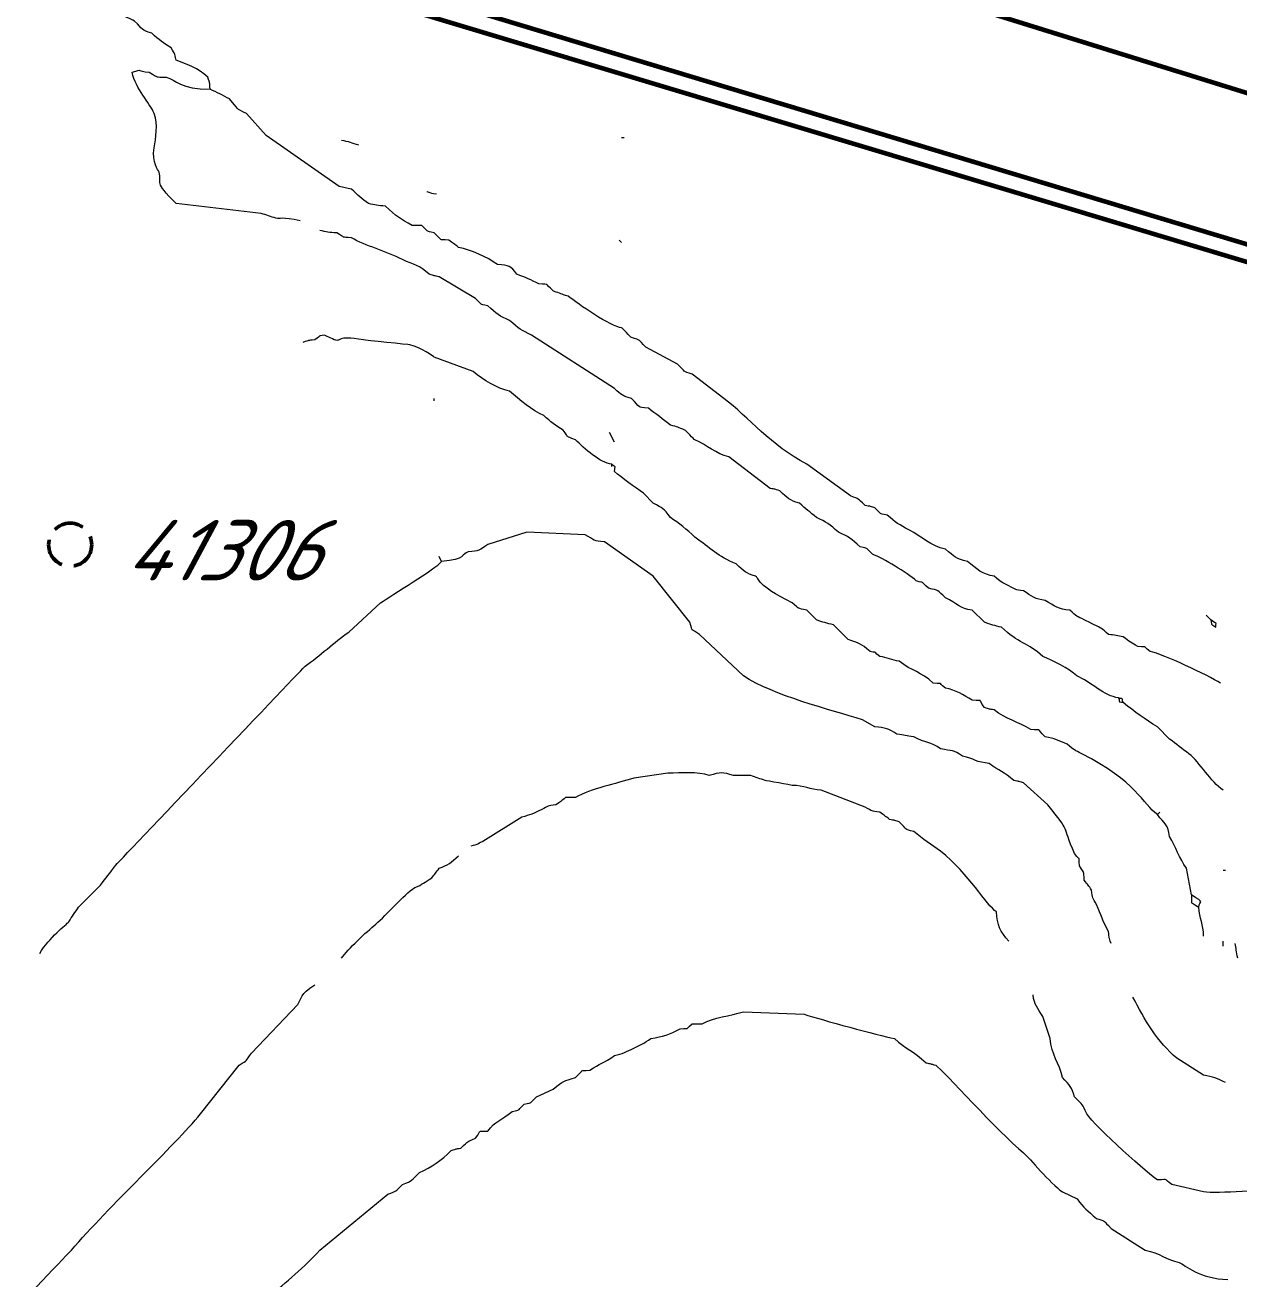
# Model space of a CAD drawing. Header units: centimetres. Extents: x -1591 to 2988, y -2086 to 1278.
# Drawn here: x 1918.7 to 2119.3, y -98.2 to 109.1 of the extents above; entities that cross this region are included whole.
import ezdxf

# ---------------------------------------------------------------- set-up
doc = ezdxf.new("R2010")
doc.units = ezdxf.units.CM
doc.header["$MEASUREMENT"] = 0
doc.linetypes.add('DASHED', pattern=[7, 5, -2, 0])
for name, color, linetype in [('layer 1', 7, 'Continuous'), ('Дороги', 210, 'Continuous'), ('Свердловини', 90, 'Continuous')]:
    doc.layers.add(name, color=color, linetype=linetype)
doc.styles.add('style1', font='isocpeur_0.ttf', dxfattribs={"oblique": 15, "height": 10})

msp = doc.modelspace()

# ---------------------------------------------------------------- linework, layer by layer
at = {"layer": 'layer 1', "lineweight": 20}
for points, knots in [([(1964.202, 76.752), (1961.138, 77.394), (1960.914, 77.03), (1960.178, 77.154), (1960.178, 77.154), (1959.373, 77.433), (1958.57, 77.68), (1957.764, 77.959), (1957.764, 77.959), (1957.764, 77.959), (1943.683, 79.568), (1943.683, 79.568), (1943.683, 79.568), (1939.843, 83.407), (1941.444, 82.761), (1940.866, 84.798), (1940.866, 84.798), (1940.76, 85.172), (1939.661, 86.288), (1940.062, 88.822), (1940.062, 88.822), (1940.308, 90.381), (1940.739, 92.722), (1940.062, 94.455), (1940.062, 94.455), (1939.333, 96.32), (1936.975, 98.465), (1936.44, 101.294), (1936.44, 101.294), (1938.396, 101.903), (1936.963, 101.47), (1939.257, 101.294), (1939.257, 101.294), (1940.951, 100.317), (1940.056, 100.533), (1942.073, 100.49), (1942.073, 100.49), (1943.691, 100.037), (1944.357, 98.478), (1949.315, 98.478), (1949.315, 98.478), (1949.211, 99.802), (1949.323, 99.252), (1948.913, 100.49), (1948.913, 100.49), (1947.23, 102.043), (1945.669, 102.509), (1943.683, 103.306), (1943.683, 103.306), (1943.424, 104.642), (1943.582, 104.124), (1942.878, 105.318), (1942.878, 105.318), (1941.568, 106.174), (1940.894, 106.591), (1939.659, 107.732), (1939.659, 107.732), (1937.885, 108.242), (1938.256, 108.33), (1936.843, 109.743), (1936.843, 109.743), (1936.377, 110.075), (1933.446, 111.129), (1931.612, 112.56), (1931.612, 112.56), (1931.612, 112.56), (1929.601, 114.571), (1929.601, 114.571), (1929.601, 114.571), (1927.544, 115.803), (1925.339, 117.32), (1923.163, 118.192), (1923.163, 118.192), (1918.257, 121.43), (1922.966, 118.503), (1919.945, 119.802), (1919.945, 119.802), (1918.506, 121.099), (1916.924, 121.835), (1915.117, 122.216), (1915.117, 122.216), (1913.969, 123.059), (1913.851, 122.982), (1912.703, 123.825), (1912.703, 123.825), (1911.175, 124.114), (1910.708, 124.505), (1909.082, 124.63), (1909.082, 124.63), (1904.719, 126.211), (1896.681, 129.022), (1891.379, 129.86), (1891.379, 129.86), (1891.379, 129.86), (1889.77, 129.86), (1889.77, 129.86), (1889.77, 129.86), (1888.768, 130.184), (1887.954, 130.34), (1886.953, 130.665), (1886.953, 130.665), (1886.953, 130.665), (1884.941, 130.665), (1884.941, 130.665), (1884.941, 130.665), (1880.813, 131.385), (1883.761, 130.839), (1880.113, 130.262), (1880.113, 130.262), (1880.113, 130.262), (1875.285, 129.86), (1875.285, 129.86), (1875.285, 129.86), (1873.283, 129.167), (1871.253, 128.541), (1869.25, 127.848), (1869.25, 127.848), (1867.031, 127.475), (1867.698, 128.892), (1864.825, 126.239), (1864.825, 126.239), (1864.825, 126.239), (1858.387, 127.446), (1858.387, 127.446), (1858.387, 127.446), (1857.444, 128.389), (1857.708, 128.092), (1856.778, 128.653)], [0, 0, 0, 0, 0.030303, 0.030303, 0.030303, 0.030303, 0.0606061, 0.0606061, 0.0606061, 0.0606061, 0.0909091, 0.0909091, 0.0909091, 0.0909091, 0.1212121, 0.1212121, 0.1212121, 0.1212121, 0.1515152, 0.1515152, 0.1515152, 0.1515152, 0.1818182, 0.1818182, 0.1818182, 0.1818182, 0.2121212, 0.2121212, 0.2121212, 0.2121212, 0.2424242, 0.2424242, 0.2424242, 0.2424243, 0.2727273, 0.2727273, 0.2727273, 0.2727273, 0.3030303, 0.3030303, 0.3030303, 0.3030303, 0.3333333, 0.3333333, 0.3333333, 0.3333333, 0.3636364, 0.3636364, 0.3636364, 0.3636364, 0.3939394, 0.3939394, 0.3939394, 0.3939394, 0.4242424, 0.4242424, 0.4242424, 0.4242424, 0.4545455, 0.4545455, 0.4545455, 0.4545455, 0.4848485, 0.4848485, 0.4848485, 0.4848485, 0.5151515, 0.5151515, 0.5151515, 0.5151515, 0.5454545, 0.5454545, 0.5454545, 0.5454546, 0.5757576, 0.5757576, 0.5757576, 0.5757576, 0.6060606, 0.6060606, 0.6060606, 0.6060606, 0.6363636, 0.6363636, 0.6363636, 0.6363636, 0.6666667, 0.6666667, 0.6666667, 0.6666667, 0.6969697, 0.6969697, 0.6969697, 0.6969697, 0.7272727, 0.7272727, 0.7272727, 0.7272727, 0.7575758, 0.7575758, 0.7575758, 0.7575758, 0.7878788, 0.7878788, 0.7878788, 0.7878788, 0.8181818, 0.8181818, 0.8181818, 0.8181818, 0.8484848, 0.8484848, 0.8484848, 0.8484849, 0.8787879, 0.8787879, 0.8787879, 0.8787879, 0.9090909, 0.9090909, 0.9090909, 0.9090909, 0.9393939, 0.9393939, 0.9393939, 0.9393939, 1, 1, 1, 1]), ([(2116.285, 0.308), (2114.159, 1.581), (2106.849, 5.116), (2104.617, 5.538), (2104.617, 5.538), (2102.975, 6.734), (2104.7, 6.136), (2102.605, 6.343), (2102.605, 6.343), (2101.537, 6.983), (2101.23, 7.132), (2100.191, 7.952), (2100.191, 7.952), (2099.297, 8.121), (2098.732, 8.281), (2097.777, 8.355), (2097.777, 8.355), (2096.607, 9.41), (2096.623, 9.35), (2095.363, 9.964), (2095.363, 9.964), (2095.106, 10.11), (2094.033, 10.622), (2093.754, 10.769), (2093.754, 10.769), (2092.493, 11.382), (2092.51, 11.323), (2091.34, 12.378), (2091.34, 12.378), (2089.467, 12.522), (2088.851, 13.068), (2087.316, 13.987), (2087.316, 13.987), (2085.73, 14.144), (2084.947, 14.678), (2083.695, 15.597), (2083.695, 15.597), (2082.238, 15.74), (2082.545, 15.753), (2081.281, 16.401), (2081.281, 16.401), (2080.021, 17.015), (2080.038, 16.955), (2078.867, 18.011), (2078.867, 18.011), (2076.973, 18.198), (2075.925, 19.221), (2074.442, 20.425), (2074.442, 20.425), (2072.615, 20.81), (2072.289, 21.245), (2070.821, 22.436), (2070.821, 22.436), (2068.381, 22.95), (2066.974, 24.484), (2064.786, 25.655), (2064.786, 25.655), (2063.204, 26.425), (2062.586, 26.916), (2061.165, 28.069), (2061.165, 28.069), (2059.545, 28.509), (2060.621, 27.952), (2059.153, 29.276), (2059.153, 29.276), (2058.164, 29.632), (2058.463, 29.501), (2057.544, 29.678), (2057.544, 29.678), (2056.14, 30.974), (2056.749, 30.603), (2055.13, 31.288), (2055.13, 31.288), (2055.13, 31.288), (2047.888, 36.518), (2047.888, 36.518), (2047.888, 36.518), (2042.04, 39.568), (2038.291, 44.253), (2034.208, 47.381), (2034.208, 47.381), (2034.208, 47.381), (2028.978, 51.405), (2028.978, 51.405), (2028.978, 51.405), (2027.258, 51.899), (2027.994, 51.614), (2026.564, 53.014), (2026.564, 53.014), (2026.564, 53.014), (2021.333, 55.83), (2021.333, 55.83), (2021.333, 55.83), (2019.903, 57.23), (2020.639, 56.945), (2018.919, 57.44), (2018.919, 57.44), (2018.919, 57.44), (2017.31, 59.049), (2017.31, 59.049), (2017.31, 59.049), (2015.567, 59.183), (2010.041, 63.03), (2008.459, 64.279), (2008.459, 64.279), (2007.163, 64.624), (2007.34, 64.74), (2006.045, 65.084), (2006.045, 65.084), (2004.324, 66.635), (2005.658, 66.091), (2003.631, 66.291), (2003.631, 66.291), (2002.353, 67.028), (2001.354, 67.361), (2000.01, 67.9), (2000.01, 67.9), (1998.926, 69.345), (1998.718, 69.362), (1996.791, 69.51), (1996.791, 69.51), (1995.049, 70.788), (1992.446, 71.885), (1990.354, 72.326), (1990.354, 72.326), (1989.63, 72.898), (1989.479, 73.041), (1988.744, 73.533), (1988.744, 73.533), (1986.717, 73.733), (1988.051, 73.189), (1986.33, 74.74), (1986.33, 74.74), (1984.71, 75.18), (1985.787, 74.623), (1984.318, 75.947), (1984.318, 75.947), (1984.318, 75.947), (1982.709, 75.947), (1982.709, 75.947), (1982.709, 75.947), (1980.79, 77.096), (1980.048, 77.439), (1978.283, 79.166), (1978.283, 79.166), (1977.029, 79.193), (1976.6, 79.354), (1975.467, 79.568), (1975.467, 79.568), (1974.358, 80.467), (1973.75, 80.907), (1972.651, 81.982), (1972.651, 81.982), (1971.847, 82.137), (1971.443, 82.232), (1970.639, 82.384), (1970.639, 82.384), (1970.639, 82.384), (1958.569, 90.833), (1958.569, 90.833), (1958.569, 90.833), (1958.569, 90.833), (1955.35, 94.455), (1955.35, 94.455), (1955.35, 94.455), (1953.401, 95.297), (1954.096, 95.176), (1952.534, 96.869), (1952.534, 96.869), (1951.457, 97.393), (1950.416, 98.012), (1949.315, 98.478)], [0, 0, 0, 0, 0.0227273, 0.0227273, 0.0227273, 0.0227273, 0.0454545, 0.0454545, 0.0454545, 0.0454546, 0.0681818, 0.0681818, 0.0681818, 0.0681818, 0.0909091, 0.0909091, 0.0909091, 0.0909091, 0.1136364, 0.1136364, 0.1136364, 0.1136364, 0.1363636, 0.1363636, 0.1363636, 0.1363636, 0.1590909, 0.1590909, 0.1590909, 0.1590909, 0.1818182, 0.1818182, 0.1818182, 0.1818182, 0.2045455, 0.2045455, 0.2045455, 0.2045455, 0.2272727, 0.2272727, 0.2272727, 0.2272727, 0.25, 0.25, 0.25, 0.25, 0.2727273, 0.2727273, 0.2727273, 0.2727273, 0.2954545, 0.2954545, 0.2954545, 0.2954546, 0.3181818, 0.3181818, 0.3181818, 0.3181818, 0.3409091, 0.3409091, 0.3409091, 0.3409091, 0.3636364, 0.3636364, 0.3636364, 0.3636364, 0.3863636, 0.3863636, 0.3863636, 0.3863636, 0.4090909, 0.4090909, 0.4090909, 0.4090909, 0.4318182, 0.4318182, 0.4318182, 0.4318182, 0.4545455, 0.4545455, 0.4545455, 0.4545455, 0.4772727, 0.4772727, 0.4772727, 0.4772727, 0.5, 0.5, 0.5, 0.5, 0.5227273, 0.5227273, 0.5227273, 0.5227273, 0.5454545, 0.5454545, 0.5454545, 0.5454546, 0.5681818, 0.5681818, 0.5681818, 0.5681818, 0.5909091, 0.5909091, 0.5909091, 0.5909091, 0.6136364, 0.6136364, 0.6136364, 0.6136364, 0.6363636, 0.6363636, 0.6363636, 0.6363636, 0.6590909, 0.6590909, 0.6590909, 0.6590909, 0.6818182, 0.6818182, 0.6818182, 0.6818182, 0.7045455, 0.7045455, 0.7045455, 0.7045455, 0.7272727, 0.7272727, 0.7272727, 0.7272727, 0.75, 0.75, 0.75, 0.75, 0.7727273, 0.7727273, 0.7727273, 0.7727273, 0.7954545, 0.7954545, 0.7954545, 0.7954546, 0.8181818, 0.8181818, 0.8181818, 0.8181818, 0.8409091, 0.8409091, 0.8409091, 0.8409091, 0.8636364, 0.8636364, 0.8636364, 0.8636364, 0.8863636, 0.8863636, 0.8863636, 0.8863636, 0.9090909, 0.9090909, 0.9090909, 0.9090909, 0.9318182, 0.9318182, 0.9318182, 0.9318182, 0.9545455, 0.9545455, 0.9545455, 0.9545455, 1, 1, 1, 1]), ([(1985.123, 81.58), (1985.123, 81.58), (1985.123, 81.58), (1985.123, 81.58), (1985.123, 81.58), (1985.91, 81.294), (1985.904, 81.307), (1986.732, 81.177)], [0, 0, 0, 0, 0.3333333, 0.3333333, 0.3333333, 0.3333333, 1, 1, 1, 1]), ([(2099.387, -2.106), (2099.774, -3.132), (2099.165, -2.523), (2100.191, -2.911), (2100.191, -2.911), (2099.804, -1.885), (2100.412, -2.494), (2099.387, -2.106), (2099.387, -2.106), (2097.11, -1.882), (2094.712, 0.599), (2092.547, 1.515), (2092.547, 1.515), (2091.174, 2.753), (2088.561, 4.037), (2086.914, 4.734), (2086.914, 4.734), (2084.523, 6.941), (2082.778, 6.917), (2080.074, 9.562), (2080.074, 9.562), (2078.933, 9.777), (2078.315, 10), (2077.258, 10.366), (2077.258, 10.366), (2077.258, 10.366), (2075.246, 12.378), (2075.246, 12.378), (2075.246, 12.378), (2073.133, 12.586), (2072.811, 13.548), (2070.821, 14.39), (2070.821, 14.39), (2069.372, 15.727), (2069.873, 15.605), (2068.004, 15.999), (2068.004, 15.999), (2066.529, 17.358), (2067.556, 16.756), (2065.993, 17.206), (2065.993, 17.206), (2064.522, 18.564), (2060.519, 20.923), (2058.751, 21.632), (2058.751, 21.632), (2057.275, 22.991), (2058.302, 22.389), (2056.739, 22.839), (2056.739, 22.839), (2055.294, 24.173), (2054.817, 24.534), (2053.118, 25.253), (2053.118, 25.253), (2051.673, 26.587), (2051.196, 26.948), (2049.497, 27.667), (2049.497, 27.667), (2048.43, 28.652), (2047.748, 29.095), (2046.681, 30.081), (2046.681, 30.081), (2044.987, 30.531), (2044.8, 30.857), (2043.462, 32.092), (2043.462, 32.092), (2042.473, 32.448), (2042.772, 32.317), (2041.853, 32.495), (2041.853, 32.495), (2041.853, 32.495), (2035.013, 37.725), (2035.013, 37.725), (2035.013, 37.725), (2032.912, 38.168), (2031.44, 39.67), (2029.38, 40.541), (2029.38, 40.541), (2029.38, 40.541), (2027.771, 42.151), (2027.771, 42.151), (2027.771, 42.151), (2026.671, 42.592), (2026.559, 42.702), (2025.357, 42.956), (2025.357, 42.956), (2024.129, 43.951), (2022.964, 44.776), (2021.736, 45.772), (2021.736, 45.772), (2019.714, 45.971), (2020.549, 45.787), (2018.919, 47.381), (2018.919, 47.381), (2017.359, 47.796), (2017.384, 47.951), (2016.103, 48.991), (2016.103, 48.991), (2016.103, 48.991), (2002.424, 57.842), (2002.424, 57.842), (2002.424, 57.842), (2000.814, 58.625), (2000.241, 58.928), (1998.803, 60.256), (1998.803, 60.256), (1997.104, 60.974), (1996.627, 61.336), (1995.182, 62.67), (1995.182, 62.67), (1993.561, 63.11), (1994.638, 62.553), (1993.17, 63.877), (1993.17, 63.877), (1993.17, 63.877), (1987.135, 67.498), (1987.135, 67.498), (1987.135, 67.498), (1986.271, 67.679), (1986.443, 67.596), (1985.525, 67.9), (1985.525, 67.9), (1983.83, 69.429), (1983.011, 69.426), (1981.1, 70.314), (1981.1, 70.314), (1978.372, 71.714), (1975.003, 72.578), (1972.651, 73.935), (1972.651, 73.935), (1970.869, 74.072), (1971.799, 73.838), (1970.237, 74.74), (1970.237, 74.74), (1968.982, 74.767), (1968.554, 74.928), (1967.42, 75.142)], [0, 0, 0, 0, 0.0285714, 0.0285714, 0.0285714, 0.0285714, 0.0571429, 0.0571429, 0.0571429, 0.0571429, 0.0857143, 0.0857143, 0.0857143, 0.0857143, 0.1142857, 0.1142857, 0.1142857, 0.1142857, 0.1428571, 0.1428571, 0.1428571, 0.1428572, 0.1714286, 0.1714286, 0.1714286, 0.1714286, 0.2, 0.2, 0.2, 0.2, 0.2285714, 0.2285714, 0.2285714, 0.2285714, 0.2571429, 0.2571429, 0.2571429, 0.2571429, 0.2857143, 0.2857143, 0.2857143, 0.2857143, 0.3142857, 0.3142857, 0.3142857, 0.3142857, 0.3428571, 0.3428571, 0.3428571, 0.3428572, 0.3714286, 0.3714286, 0.3714286, 0.3714286, 0.4, 0.4, 0.4, 0.4, 0.4285714, 0.4285714, 0.4285714, 0.4285714, 0.4571429, 0.4571429, 0.4571429, 0.4571429, 0.4857143, 0.4857143, 0.4857143, 0.4857143, 0.5142857, 0.5142857, 0.5142857, 0.5142857, 0.5428571, 0.5428571, 0.5428571, 0.5428572, 0.5714286, 0.5714286, 0.5714286, 0.5714286, 0.6, 0.6, 0.6, 0.6, 0.6285714, 0.6285714, 0.6285714, 0.6285714, 0.6571429, 0.6571429, 0.6571429, 0.6571429, 0.6857143, 0.6857143, 0.6857143, 0.6857143, 0.7142857, 0.7142857, 0.7142857, 0.7142857, 0.7428571, 0.7428571, 0.7428571, 0.7428572, 0.7714286, 0.7714286, 0.7714286, 0.7714286, 0.8, 0.8, 0.8, 0.8, 0.8285714, 0.8285714, 0.8285714, 0.8285714, 0.8571429, 0.8571429, 0.8571429, 0.8571429, 0.8857143, 0.8857143, 0.8857143, 0.8857143, 0.9142857, 0.9142857, 0.9142857, 0.9142857, 0.9428571, 0.9428571, 0.9428571, 0.9428572, 1, 1, 1, 1]), ([(2106.226, -21.016), (2106.226, -21.016), (2105.824, -21.418), (2105.824, -21.418), (2105.824, -21.418), (2103.533, -19.69), (2102.232, -15.895), (2093.352, -11.36), (2093.352, -11.36), (2092.091, -10.746), (2092.108, -10.806), (2090.938, -9.751), (2090.938, -9.751), (2089.527, -9.185), (2088.88, -8.839), (2087.316, -8.543), (2087.316, -8.543), (2085.596, -6.993), (2086.93, -7.536), (2084.902, -7.336), (2084.902, -7.336), (2082.885, -6.129), (2080.761, -5.612), (2078.867, -4.118), (2078.867, -4.118), (2078.003, -3.937), (2078.175, -4.02), (2077.258, -3.715), (2077.258, -3.715), (2076.019, -2.062), (2077.266, -2.712), (2075.246, -2.508), (2075.246, -2.508), (2073.776, -1.628), (2072.515, -0.854), (2070.821, -0.497), (2070.821, -0.497), (2069.178, 0.699), (2070.904, 0.101), (2068.809, 0.308), (2068.809, 0.308), (2066.692, 2.262), (2065.321, 2.236), (2063.176, 3.929), (2063.176, 3.929), (2061.905, 4.169), (2061.229, 4.493), (2059.958, 4.734), (2059.958, 4.734), (2058.302, 6.042), (2059.909, 5.114), (2058.348, 5.538), (2058.348, 5.538), (2056.747, 6.981), (2056.582, 6.806), (2054.727, 7.55), (2054.727, 7.55), (2054.727, 7.55), (2052.313, 9.964), (2052.313, 9.964), (2052.313, 9.964), (2051.172, 10.179), (2050.554, 10.403), (2049.497, 10.769), (2049.497, 10.769), (2049.497, 10.769), (2047.888, 12.378), (2047.888, 12.378), (2047.888, 12.378), (2046.244, 12.724), (2046.791, 12.545), (2045.474, 13.585), (2045.474, 13.585), (2039.426, 16.611), (2040.218, 17.456), (2039.438, 18.011), (2039.438, 18.011), (2037.745, 18.461), (2037.558, 18.787), (2036.22, 20.022), (2036.22, 20.022), (2033.22, 21.225), (2031.989, 22.685), (2029.38, 24.448), (2029.38, 24.448), (2028.098, 25.702), (2026.784, 26.793), (2025.357, 27.667), (2025.357, 27.667), (2024.204, 29.335), (2024.201, 29.086), (2022.54, 30.081), (2022.54, 30.081), (2022.54, 30.081), (2020.931, 31.69), (2020.931, 31.69), (2020.931, 31.69), (2019.474, 32.674), (2017.485, 34.19), (2016.103, 35.311), (2016.103, 35.311), (2016.286, 36.533), (2016.366, 35.768), (2015.701, 36.518), (2015.701, 36.518), (2013.717, 36.714), (2011.166, 39.074), (2009.666, 40.541), (2009.666, 40.541), (2007.847, 41.328), (2008.798, 40.588), (2007.654, 42.151), (2007.654, 42.151), (2006.357, 42.916), (2005.613, 43.477), (2004.435, 44.565), (2004.435, 44.565), (2002.558, 45.358), (2000.404, 47.109), (1998.803, 48.588), (1998.803, 48.588), (1996.652, 49.042), (1994.529, 50.417), (1992.768, 51.807), (1992.768, 51.807), (1992.768, 51.807), (1986.33, 54.221), (1986.33, 54.221), (1986.33, 54.221), (1986.325, 54.223), (1984.179, 55.758), (1982.307, 56.233), (1982.307, 56.233), (1982.307, 56.233), (1974.662, 57.037), (1974.662, 57.037), (1974.662, 57.037), (1969.803, 57.86), (1971.326, 56.703), (1969.834, 57.037), (1969.834, 57.037), (1969.577, 57.183), (1968.504, 57.696), (1968.225, 57.842), (1968.225, 57.842), (1966.841, 57.552), (1967.877, 57.956), (1966.616, 57.037), (1966.616, 57.037), (1965.234, 56.929), (1965.891, 57.052), (1964.604, 56.635)], [0, 0, 0, 0, 0.025641, 0.025641, 0.025641, 0.025641, 0.0512821, 0.0512821, 0.0512821, 0.0512821, 0.0769231, 0.0769231, 0.0769231, 0.0769231, 0.1025641, 0.1025641, 0.1025641, 0.1025641, 0.1282051, 0.1282051, 0.1282051, 0.1282051, 0.1538462, 0.1538462, 0.1538462, 0.1538462, 0.1794872, 0.1794872, 0.1794872, 0.1794872, 0.2051282, 0.2051282, 0.2051282, 0.2051282, 0.2307692, 0.2307692, 0.2307692, 0.2307692, 0.2564103, 0.2564103, 0.2564103, 0.2564103, 0.2820513, 0.2820513, 0.2820513, 0.2820513, 0.3076923, 0.3076923, 0.3076923, 0.3076923, 0.3333333, 0.3333333, 0.3333333, 0.3333333, 0.3589744, 0.3589744, 0.3589744, 0.3589744, 0.3846154, 0.3846154, 0.3846154, 0.3846154, 0.4102564, 0.4102564, 0.4102564, 0.4102564, 0.4358974, 0.4358974, 0.4358974, 0.4358974, 0.4615385, 0.4615385, 0.4615385, 0.4615385, 0.4871795, 0.4871795, 0.4871795, 0.4871795, 0.5128205, 0.5128205, 0.5128205, 0.5128205, 0.5384615, 0.5384615, 0.5384615, 0.5384615, 0.5641026, 0.5641026, 0.5641026, 0.5641026, 0.5897436, 0.5897436, 0.5897436, 0.5897436, 0.6153846, 0.6153846, 0.6153846, 0.6153846, 0.6410256, 0.6410256, 0.6410256, 0.6410257, 0.6666667, 0.6666667, 0.6666667, 0.6666667, 0.6923077, 0.6923077, 0.6923077, 0.6923077, 0.7179487, 0.7179487, 0.7179487, 0.7179487, 0.7435897, 0.7435897, 0.7435897, 0.7435898, 0.7692308, 0.7692308, 0.7692308, 0.7692308, 0.7948718, 0.7948718, 0.7948718, 0.7948718, 0.8205128, 0.8205128, 0.8205128, 0.8205128, 0.8461538, 0.8461538, 0.8461538, 0.8461539, 0.8717949, 0.8717949, 0.8717949, 0.8717949, 0.8974359, 0.8974359, 0.8974359, 0.8974359, 0.9230769, 0.9230769, 0.9230769, 0.9230769, 0.9487179, 0.9487179, 0.9487179, 0.948718, 1, 1, 1, 1]), ([(2098.18, -42.742), (2097.769, -41.504), (2097.881, -42.055), (2097.777, -40.73), (2097.777, -40.73), (2096.748, -39.013), (2096.557, -38.007), (2095.766, -36.305), (2095.766, -36.305), (2095.117, -35.041), (2095.104, -35.348), (2094.961, -33.891), (2094.961, -33.891), (2094.473, -33.129), (2094.342, -33.01), (2093.754, -32.281), (2093.754, -32.281), (2093.617, -30.5), (2093.851, -31.43), (2092.949, -29.867), (2092.949, -29.867), (2092.784, -27.768), (2093.295, -29.471), (2092.145, -27.856), (2092.145, -27.856), (2089.968, -22.893), (2091.649, -24.573), (2087.719, -19.809), (2087.719, -19.809), (2087.719, -19.809), (2083.695, -16.188), (2083.695, -16.188), (2083.695, -16.188), (2082.706, -15.832), (2083.006, -15.963), (2082.086, -15.786), (2082.086, -15.786), (2080.406, -14.235), (2079.735, -14.289), (2078.063, -12.969), (2078.063, -12.969), (2075.967, -12.808), (2075.514, -12.158), (2073.637, -11.762), (2073.637, -11.762), (2072.159, -10.709), (2071.83, -10.898), (2070.016, -10.555), (2070.016, -10.555), (2068.347, -9.367), (2067.487, -9.638), (2065.59, -8.543), (2065.59, -8.543), (2064.236, -8.44), (2064.128, -8.245), (2062.774, -8.141), (2062.774, -8.141), (2061.4, -7.162), (2060.893, -7.068), (2059.153, -6.934), (2059.153, -6.934), (2059.153, -6.934), (2057.12, -5.765), (2057.12, -5.765), (2057.12, -5.765), (2051.701, -4.026), (2042.388, -1.76), (2037.427, 1.515), (2037.427, 1.515), (2037.427, 1.515), (2030.185, 8.355), (2030.185, 8.355), (2030.185, 8.355), (2028.598, 9.45), (2029.098, 8.587), (2028.575, 10.366), (2028.575, 10.366), (2028.575, 10.366), (2022.54, 18.011), (2022.54, 18.011), (2022.54, 18.011), (2022.54, 18.011), (2014.494, 23.643), (2014.494, 23.643), (2014.494, 23.643), (2012.682, 23.782), (2012.764, 23.959), (2011.275, 24.85), (2011.275, 24.85), (2011.275, 24.85), (2001.619, 25.253), (2001.619, 25.253), (2001.619, 25.253), (2001.619, 25.253), (1995.182, 23.241), (1995.182, 23.241), (1995.182, 23.241), (1993.78, 22.212), (1993.751, 22.171), (1991.963, 22.034), (1991.963, 22.034), (1990.84, 21.658), (1991.633, 20.739), (1987.537, 20.425), (1987.537, 20.425), (1987.537, 20.425), (1987.135, 21.229), (1987.135, 21.229)], [0, 0, 0, 0, 0.0357143, 0.0357143, 0.0357143, 0.0357143, 0.0714286, 0.0714286, 0.0714286, 0.0714286, 0.1071429, 0.1071429, 0.1071429, 0.1071429, 0.1428571, 0.1428571, 0.1428571, 0.1428572, 0.1785714, 0.1785714, 0.1785714, 0.1785714, 0.2142857, 0.2142857, 0.2142857, 0.2142857, 0.25, 0.25, 0.25, 0.25, 0.2857143, 0.2857143, 0.2857143, 0.2857143, 0.3214286, 0.3214286, 0.3214286, 0.3214286, 0.3571429, 0.3571429, 0.3571429, 0.3571429, 0.3928571, 0.3928571, 0.3928571, 0.3928572, 0.4285714, 0.4285714, 0.4285714, 0.4285714, 0.4642857, 0.4642857, 0.4642857, 0.4642857, 0.5, 0.5, 0.5, 0.5, 0.5357143, 0.5357143, 0.5357143, 0.5357143, 0.5714286, 0.5714286, 0.5714286, 0.5714286, 0.6071429, 0.6071429, 0.6071429, 0.6071429, 0.6428571, 0.6428571, 0.6428571, 0.6428572, 0.6785714, 0.6785714, 0.6785714, 0.6785714, 0.7142857, 0.7142857, 0.7142857, 0.7142857, 0.75, 0.75, 0.75, 0.75, 0.7857143, 0.7857143, 0.7857143, 0.7857143, 0.8214286, 0.8214286, 0.8214286, 0.8214286, 0.8571429, 0.8571429, 0.8571429, 0.8571429, 0.8928571, 0.8928571, 0.8928571, 0.8928572, 0.9285714, 0.9285714, 0.9285714, 0.9285714, 1, 1, 1, 1]), ([(1921.152, -44.351), (1922.721, -41.785), (1925.534, -39.595), (1925.98, -39.121), (1925.98, -39.121), (1926.489, -38.258), (1927.023, -37.545), (1927.589, -36.707), (1927.589, -36.707), (1927.589, -36.707), (1931.21, -33.086), (1931.21, -33.086), (1931.21, -33.086), (1931.989, -31.933), (1932.845, -31.021), (1933.624, -29.867), (1933.624, -29.867), (1933.624, -29.867), (1965.006, 3.124), (1965.006, 3.124), (1965.006, 3.124), (1967.475, 4.793), (1969.78, 7.089), (1972.248, 8.757), (1972.248, 8.757), (1972.248, 8.757), (1977.479, 13.585), (1977.479, 13.585), (1977.479, 13.585), (1979.305, 14.886), (1986.598, 19.213), (1987.537, 20.425)], [0, 0, 0, 0, 0.1111111, 0.1111111, 0.1111111, 0.1111111, 0.2222222, 0.2222222, 0.2222222, 0.2222222, 0.3333333, 0.3333333, 0.3333333, 0.3333333, 0.4444444, 0.4444444, 0.4444444, 0.4444445, 0.5555556, 0.5555556, 0.5555556, 0.5555556, 0.6666667, 0.6666667, 0.6666667, 0.6666667, 0.7777778, 0.7777778, 0.7777778, 0.7777778, 1, 1, 1, 1]), ([(2114.675, 10.769), (2114.922, 9.59), (2114.536, 10.241), (2115.48, 9.562), (2115.48, 9.562), (2115.345, 10.531), (2116.11, 9.742), (2114.675, 10.769), (2114.675, 10.769), (2114.675, 10.769), (2113.871, 11.573), (2113.871, 11.573)], [0, 0, 0, 0, 0.25, 0.25, 0.25, 0.25, 0.5, 0.5, 0.5, 0.5, 1, 1, 1, 1]), ([(2116.687, -17.395), (2114.672, -15.943), (2112.821, -12.818), (2111.054, -11.36), (2111.054, -11.36), (2109.901, -10.581), (2108.989, -9.725), (2107.836, -8.946), (2107.836, -8.946), (2107.836, -8.946), (2105.824, -6.934), (2105.824, -6.934), (2105.824, -6.934), (2103.855, -5.647), (2102.075, -4.439), (2100.191, -2.911)], [0, 0, 0, 0, 0.2, 0.2, 0.2, 0.2, 0.4, 0.4, 0.4, 0.4, 0.6, 0.6, 0.6, 0.6, 1, 1, 1, 1]), ([(2081.281, -42.34), (2079.872, -40.777), (2079.316, -39.636), (2079.27, -37.512), (2079.27, -37.512), (2077.504, -36.342), (2074.772, -31.318), (2070.016, -27.453), (2070.016, -27.453), (2068.454, -26.432), (2067.085, -25.447), (2065.59, -24.235), (2065.59, -24.235), (2063.87, -23.74), (2064.607, -24.025), (2063.176, -22.625), (2063.176, -22.625), (2062.187, -22.269), (2062.487, -22.401), (2061.567, -22.223), (2061.567, -22.223), (2060.844, -21.651), (2060.693, -21.508), (2059.958, -21.016), (2059.958, -21.016), (2058.5, -20.872), (2058.808, -20.86), (2057.544, -20.211), (2057.544, -20.211), (2057.544, -20.211), (2050.302, -17.395), (2050.302, -17.395), (2050.302, -17.395), (2048.364, -17.246), (2047.516, -16.635), (2045.474, -16.59), (2045.474, -16.59), (2045.474, -16.59), (2041.048, -15.786), (2041.048, -15.786), (2041.048, -15.786), (2040.242, -15.507), (2039.439, -15.26), (2038.634, -14.981), (2038.634, -14.981), (2038.634, -14.981), (2035.817, -14.981), (2035.817, -14.981), (2035.817, -14.981), (2033.946, -14.374), (2033.666, -14.374), (2031.794, -14.981), (2031.794, -14.981), (2029.859, -14.23), (2027.169, -14.579), (2024.954, -14.579), (2024.954, -14.579), (2024.954, -14.579), (2019.322, -15.383), (2019.322, -15.383), (2019.322, -15.383), (2016.373, -16.34), (2012.252, -17.109), (2009.666, -18.602), (2009.666, -18.602), (2009.666, -18.602), (2008.056, -18.602), (2008.056, -18.602), (2008.056, -18.602), (2007.333, -19.174), (2007.182, -19.317), (2006.447, -19.809), (2006.447, -19.809), (2004.989, -19.953), (2005.297, -19.965), (2004.033, -20.614), (2004.033, -20.614), (2002.821, -21.177), (2002.172, -21.535), (2000.814, -21.821), (2000.814, -21.821), (2000.814, -21.821), (1994.377, -25.844), (1994.377, -25.844), (1994.377, -25.844), (1993.171, -26.477), (1993.588, -26.324), (1992.365, -26.649)], [0, 0, 0, 0, 0.0434783, 0.0434783, 0.0434783, 0.0434783, 0.0869565, 0.0869565, 0.0869565, 0.0869565, 0.1304348, 0.1304348, 0.1304348, 0.1304348, 0.173913, 0.173913, 0.173913, 0.1739131, 0.2173913, 0.2173913, 0.2173913, 0.2173913, 0.2608696, 0.2608696, 0.2608696, 0.2608696, 0.3043478, 0.3043478, 0.3043478, 0.3043478, 0.3478261, 0.3478261, 0.3478261, 0.3478261, 0.3913043, 0.3913043, 0.3913043, 0.3913044, 0.4347826, 0.4347826, 0.4347826, 0.4347826, 0.4782609, 0.4782609, 0.4782609, 0.4782609, 0.5217391, 0.5217391, 0.5217391, 0.5217391, 0.5652174, 0.5652174, 0.5652174, 0.5652174, 0.6086957, 0.6086957, 0.6086957, 0.6086957, 0.6521739, 0.6521739, 0.6521739, 0.6521739, 0.6956522, 0.6956522, 0.6956522, 0.6956522, 0.7391304, 0.7391304, 0.7391304, 0.7391304, 0.7826087, 0.7826087, 0.7826087, 0.7826087, 0.826087, 0.826087, 0.826087, 0.826087, 0.8695652, 0.8695652, 0.8695652, 0.8695652, 0.9130435, 0.9130435, 0.9130435, 0.9130435, 1, 1, 1, 1]), ([(2111.457, -34.695), (2111.653, -36.692), (2110.948, -35.542), (2112.664, -36.707), (2112.664, -36.707), (2112.781, -35.537), (2113.847, -36.19), (2111.457, -34.695), (2111.457, -34.695), (2111.457, -34.695), (2110.652, -30.27), (2110.652, -30.27), (2110.652, -30.27), (2109.445, -28.626), (2108.874, -26.773), (2107.836, -25.039), (2107.836, -25.039), (2107.648, -23.142), (2107.051, -22.931), (2105.824, -21.418)], [0, 0, 0, 0, 0.1666667, 0.1666667, 0.1666667, 0.1666667, 0.3333333, 0.3333333, 0.3333333, 0.3333333, 0.5, 0.5, 0.5, 0.5, 0.6666667, 0.6666667, 0.6666667, 0.6666667, 1, 1, 1, 1]), ([(1971.041, -45.156), (1972.025, -43.653), (1975.172, -40.805), (1976.674, -39.523), (1976.674, -39.523), (1978.441, -38.015), (1981.275, -34.711), (1983.111, -33.488), (1983.111, -33.488), (1984.42, -32.935), (1984.741, -32.655), (1985.928, -31.879), (1985.928, -31.879), (1986.499, -31.156), (1986.643, -31.005), (1987.135, -30.27), (1987.135, -30.27), (1988.694, -29.821), (1989.062, -29.305), (1990.354, -28.258)], [0, 0, 0, 0, 0.1666667, 0.1666667, 0.1666667, 0.1666667, 0.3333333, 0.3333333, 0.3333333, 0.3333333, 0.5, 0.5, 0.5, 0.5, 0.6666667, 0.6666667, 0.6666667, 0.6666667, 1, 1, 1, 1]), ([(1833.442, -231.84), (1833.822, -231.041), (1833.965, -230.681), (1834.247, -229.828), (1834.247, -229.828), (1835.607, -228.353), (1835.005, -229.38), (1835.454, -227.817), (1835.454, -227.817), (1836.494, -226.499), (1836.315, -227.046), (1836.661, -225.403), (1836.661, -225.403), (1837.857, -223.76), (1837.259, -225.486), (1837.466, -223.391), (1837.466, -223.391), (1838.425, -221.729), (1838.842, -219.595), (1839.478, -217.758), (1839.478, -217.758), (1839.478, -217.758), (1839.88, -213.333), (1839.88, -213.333), (1839.88, -213.333), (1840.618, -211.055), (1842.258, -206.157), (1842.696, -204.079), (1842.696, -204.079), (1843.892, -202.437), (1843.294, -204.162), (1843.501, -202.067), (1843.501, -202.067), (1844.639, -200.625), (1845.139, -199.814), (1845.513, -198.044), (1845.513, -198.044), (1846.964, -196.254), (1848.042, -193.999), (1849.938, -192.813), (1849.938, -192.813), (1850.592, -190.539), (1854.787, -185.944), (1855.571, -184.767), (1855.571, -184.767), (1855.571, -184.767), (1863.618, -173.501), (1863.618, -173.501), (1863.618, -173.501), (1864.909, -172.565), (1864.291, -173.17), (1865.227, -171.892), (1865.227, -171.892), (1866.248, -170.687), (1870.238, -166.537), (1870.457, -165.455), (1870.457, -165.455), (1870.259, -163.257), (1869.616, -165.036), (1871.262, -163.041), (1871.262, -163.041), (1871.702, -161.383), (1872.431, -160.674), (1872.871, -159.017), (1872.871, -159.017), (1874.013, -157.571), (1874.144, -156.842), (1875.285, -155.396), (1875.285, -155.396), (1875.442, -153.808), (1879.617, -147.552), (1880.918, -146.142), (1880.918, -146.142), (1880.918, -146.142), (1887.758, -136.084), (1887.758, -136.084), (1887.758, -136.084), (1888.275, -134.424), (1887.71, -135.447), (1889.367, -134.072), (1889.367, -134.072), (1890.598, -132.251), (1892.153, -130.884), (1893.793, -129.244), (1893.793, -129.244), (1894.851, -127.679), (1894.642, -127.888), (1896.207, -126.83), (1896.207, -126.83), (1896.207, -126.83), (1896.955, -125.192), (1896.955, -125.192), (1896.955, -125.192), (1898.303, -124.284), (1897.685, -124.89), (1898.621, -123.612), (1898.621, -123.612), (1898.621, -123.612), (1912.703, -108.323), (1912.703, -108.323), (1912.703, -108.323), (1913.356, -107.356), (1914.061, -106.474), (1914.714, -105.506), (1914.714, -105.506), (1916.177, -104.496), (1915.715, -104.958), (1916.726, -103.495), (1916.726, -103.495), (1916.726, -103.495), (1926.382, -93.436), (1926.382, -93.436), (1926.382, -93.436), (1932.612, -86.137), (1943.411, -76.176), (1947.706, -70.906), (1947.706, -70.906), (1947.706, -70.906), (1954.106, -62.838), (1954.106, -62.838), (1954.106, -62.838), (1955.606, -61.848), (1955.144, -62.31), (1956.155, -60.847), (1956.155, -60.847), (1956.155, -60.847), (1963.799, -52.8), (1963.799, -52.8), (1963.799, -52.8), (1964.602, -51.617), (1963.982, -51.193), (1966.616, -49.582)], [0, 0, 0, 0, 0.0294118, 0.0294118, 0.0294118, 0.0294118, 0.0588235, 0.0588235, 0.0588235, 0.0588235, 0.0882353, 0.0882353, 0.0882353, 0.0882353, 0.1176471, 0.1176471, 0.1176471, 0.1176471, 0.1470588, 0.1470588, 0.1470588, 0.1470588, 0.1764706, 0.1764706, 0.1764706, 0.1764706, 0.2058824, 0.2058824, 0.2058824, 0.2058824, 0.2352941, 0.2352941, 0.2352941, 0.2352941, 0.2647059, 0.2647059, 0.2647059, 0.2647059, 0.2941176, 0.2941176, 0.2941176, 0.2941177, 0.3235294, 0.3235294, 0.3235294, 0.3235294, 0.3529412, 0.3529412, 0.3529412, 0.3529412, 0.3823529, 0.3823529, 0.3823529, 0.382353, 0.4117647, 0.4117647, 0.4117647, 0.4117647, 0.4411765, 0.4411765, 0.4411765, 0.4411765, 0.4705882, 0.4705882, 0.4705882, 0.4705882, 0.5, 0.5, 0.5, 0.5, 0.5294118, 0.5294118, 0.5294118, 0.5294118, 0.5588235, 0.5588235, 0.5588235, 0.5588235, 0.5882353, 0.5882353, 0.5882353, 0.5882353, 0.6176471, 0.6176471, 0.6176471, 0.6176471, 0.6470588, 0.6470588, 0.6470588, 0.6470588, 0.6764706, 0.6764706, 0.6764706, 0.6764706, 0.7058824, 0.7058824, 0.7058824, 0.7058824, 0.7352941, 0.7352941, 0.7352941, 0.7352941, 0.7647059, 0.7647059, 0.7647059, 0.7647059, 0.7941176, 0.7941176, 0.7941176, 0.7941177, 0.8235294, 0.8235294, 0.8235294, 0.8235294, 0.8529412, 0.8529412, 0.8529412, 0.8529412, 0.8823529, 0.8823529, 0.8823529, 0.882353, 0.9117647, 0.9117647, 0.9117647, 0.9117647, 0.9411765, 0.9411765, 0.9411765, 0.9411765, 1, 1, 1, 1]), ([(2196.752, -62.054), (2196.752, -62.054), (2198.361, -62.054), (2198.361, -62.054), (2198.361, -62.054), (2197.119, -60.424), (2197.994, -60.424), (2196.752, -62.054), (2196.752, -62.054), (2188.696, -62.054), (2188.265, -63.627), (2185.486, -64.066), (2185.486, -64.066), (2185.486, -64.066), (2181.845, -65.235), (2181.845, -65.235), (2181.845, -65.235), (2179.776, -65.433), (2179.924, -65.784), (2178.244, -66.882), (2178.244, -66.882), (2176.145, -67.047), (2177.848, -66.536), (2176.233, -67.687), (2176.233, -67.687), (2174.616, -67.811), (2174.836, -67.922), (2173.416, -68.492), (2173.416, -68.492), (2172.552, -68.31), (2172.724, -68.393), (2171.807, -68.089), (2171.807, -68.089), (2170.208, -69.228), (2171.159, -68.894), (2168.991, -68.894), (2168.991, -68.894), (2167.391, -69.817), (2162.901, -70.938), (2160.944, -71.308), (2160.944, -71.308), (2160.221, -71.88), (2160.07, -72.023), (2159.335, -72.515), (2159.335, -72.515), (2159.335, -72.515), (2157.725, -72.515), (2157.725, -72.515), (2157.725, -72.515), (2156.215, -73.419), (2155.161, -73.685), (2153.702, -74.527), (2153.702, -74.527), (2152.109, -74.561), (2152.215, -74.649), (2150.886, -75.331), (2150.886, -75.331), (2150.886, -75.331), (2150.081, -75.734), (2150.081, -75.734), (2150.081, -75.734), (2148.363, -75.866), (2147.876, -76.124), (2146.46, -76.941), (2146.46, -76.941), (2144.869, -76.975), (2144.724, -77.229), (2143.241, -77.343), (2143.241, -77.343), (2142.48, -77.831), (2142.36, -77.962), (2141.632, -78.55), (2141.632, -78.55), (2141.632, -78.55), (2138.815, -78.55), (2138.815, -78.55), (2138.815, -78.55), (2136.477, -79.359), (2134.28, -80.04), (2131.976, -80.964), (2131.976, -80.964), (2131.976, -80.964), (2128.757, -81.366), (2128.757, -81.366), (2128.757, -81.366), (2127.209, -82.469), (2128.504, -82.124), (2126.343, -82.171), (2126.343, -82.171), (2125.582, -82.659), (2125.462, -82.79), (2124.734, -83.378), (2124.734, -83.378), (2124.523, -83.452), (2115.6, -84.117), (2113.468, -83.78), (2113.468, -83.78), (2113.468, -83.78), (2108.238, -82.573), (2108.238, -82.573), (2108.238, -82.573), (2106.69, -81.471), (2107.985, -81.816), (2105.824, -81.769), (2105.824, -81.769), (2104.955, -81.418), (2095.424, -72.873), (2094.156, -70.906), (2094.156, -70.906), (2093.416, -69.154), (2093.585, -69.562), (2092.145, -68.089), (2092.145, -68.089), (2091.694, -66.395), (2091.369, -66.209), (2090.133, -64.871), (2090.133, -64.871), (2089.638, -62.521), (2088.325, -61.08), (2088.121, -58.433), (2088.121, -58.433), (2088.121, -58.433), (2086.914, -54.812), (2086.914, -54.812), (2086.914, -54.812), (2086.017, -53.314), (2085.48, -52.971), (2085.305, -51.191)], [0, 0, 0, 0, 0.030303, 0.030303, 0.030303, 0.030303, 0.0606061, 0.0606061, 0.0606061, 0.0606061, 0.0909091, 0.0909091, 0.0909091, 0.0909091, 0.1212121, 0.1212121, 0.1212121, 0.1212121, 0.1515152, 0.1515152, 0.1515152, 0.1515152, 0.1818182, 0.1818182, 0.1818182, 0.1818182, 0.2121212, 0.2121212, 0.2121212, 0.2121212, 0.2424242, 0.2424242, 0.2424242, 0.2424243, 0.2727273, 0.2727273, 0.2727273, 0.2727273, 0.3030303, 0.3030303, 0.3030303, 0.3030303, 0.3333333, 0.3333333, 0.3333333, 0.3333333, 0.3636364, 0.3636364, 0.3636364, 0.3636364, 0.3939394, 0.3939394, 0.3939394, 0.3939394, 0.4242424, 0.4242424, 0.4242424, 0.4242424, 0.4545455, 0.4545455, 0.4545455, 0.4545455, 0.4848485, 0.4848485, 0.4848485, 0.4848485, 0.5151515, 0.5151515, 0.5151515, 0.5151515, 0.5454545, 0.5454545, 0.5454545, 0.5454546, 0.5757576, 0.5757576, 0.5757576, 0.5757576, 0.6060606, 0.6060606, 0.6060606, 0.6060606, 0.6363636, 0.6363636, 0.6363636, 0.6363636, 0.6666667, 0.6666667, 0.6666667, 0.6666667, 0.6969697, 0.6969697, 0.6969697, 0.6969697, 0.7272727, 0.7272727, 0.7272727, 0.7272727, 0.7575758, 0.7575758, 0.7575758, 0.7575758, 0.7878788, 0.7878788, 0.7878788, 0.7878788, 0.8181818, 0.8181818, 0.8181818, 0.8181818, 0.8484848, 0.8484848, 0.8484848, 0.8484849, 0.8787879, 0.8787879, 0.8787879, 0.8787879, 0.9090909, 0.9090909, 0.9090909, 0.9090909, 0.9393939, 0.9393939, 0.9393939, 0.9393939, 1, 1, 1, 1]), ([(2117.089, -65.675), (2115.769, -65.061), (2114.943, -64.747), (2113.468, -64.468), (2113.468, -64.468), (2113.468, -64.468), (2109.043, -61.652), (2109.043, -61.652), (2109.043, -61.652), (2105.916, -59.112), (2103.579, -55.15), (2101.801, -51.593)], [0, 0, 0, 0, 0.25, 0.25, 0.25, 0.25, 0.5, 0.5, 0.5, 0.5, 1, 1, 1, 1]), ([(1842.294, -268.05), (1843.353, -264.785), (1843.225, -262.868), (1845.11, -259.601), (1845.11, -259.601), (1845.246, -257.838), (1845.57, -258.021), (1845.915, -256.382), (1845.915, -256.382), (1847.047, -254.948), (1847.281, -254.371), (1847.927, -252.761), (1847.927, -252.761), (1847.927, -252.761), (1852.352, -246.726), (1852.352, -246.726), (1852.352, -246.726), (1852.847, -245.007), (1852.562, -245.743), (1853.962, -244.312), (1853.962, -244.312), (1854.417, -242.727), (1854.647, -242.863), (1855.571, -241.496), (1855.571, -241.496), (1857.334, -239.694), (1860.556, -235.196), (1862.008, -233.047), (1862.008, -233.047), (1862.008, -233.047), (1866.032, -229.024), (1866.032, -229.024), (1866.032, -229.024), (1867.708, -226.459), (1868.926, -223.936), (1870.457, -221.379), (1870.457, -221.379), (1871.22, -218.735), (1871.221, -216.031), (1873.274, -211.723), (1873.274, -211.723), (1874.173, -210.614), (1874.613, -210.006), (1875.688, -208.907), (1875.688, -208.907), (1876.079, -207.051), (1877.275, -205.594), (1878.504, -204.079), (1878.504, -204.079), (1879.048, -202.031), (1884.42, -195.088), (1886.148, -193.216), (1886.148, -193.216), (1886.942, -191.339), (1888.693, -189.185), (1890.172, -187.583), (1890.172, -187.583), (1890.587, -186.602), (1891.235, -185.692), (1891.781, -184.767), (1891.781, -184.767), (1893.344, -183.623), (1892.604, -184.574), (1893.391, -182.755), (1893.391, -182.755), (1895.177, -180.929), (1896.03, -179.351), (1897.816, -177.525), (1897.816, -177.525), (1899.672, -174.736), (1899.69, -174.266), (1902.644, -170.685), (1902.644, -170.685), (1902.644, -170.685), (1904.254, -169.076), (1904.254, -169.076), (1904.254, -169.076), (1904.807, -167.767), (1905.087, -167.446), (1905.863, -166.259), (1905.863, -166.259), (1907.896, -164.181), (1909.802, -161.834), (1911.093, -159.419), (1911.093, -159.419), (1911.093, -159.419), (1915.519, -154.591), (1915.519, -154.591), (1915.519, -154.591), (1916.014, -152.872), (1915.729, -153.608), (1917.128, -152.177), (1917.128, -152.177), (1918.139, -150.632), (1918.538, -149.994), (1919.945, -148.556), (1919.945, -148.556), (1920.486, -146.674), (1922.303, -144.883), (1923.566, -143.326), (1923.566, -143.326), (1924.06, -141.606), (1923.775, -142.343), (1925.175, -140.912), (1925.175, -140.912), (1926.308, -138.233), (1930.258, -132.79), (1932.417, -130.451), (1932.417, -130.451), (1933.158, -128.7), (1932.988, -129.108), (1934.429, -127.635), (1934.429, -127.635), (1935.445, -126.13), (1936.631, -124.714), (1937.647, -123.209), (1937.647, -123.209), (1937.647, -123.209), (1944.89, -114.76), (1944.89, -114.76), (1944.89, -114.76), (1946.121, -113.592), (1946.908, -113.28), (1948.108, -111.542), (1948.108, -111.542), (1949.625, -111.649), (1948.978, -112.193), (1948.913, -110.737), (1948.913, -110.737), (1949.636, -110.165), (1949.787, -110.022), (1950.522, -109.53), (1950.522, -109.53), (1951.414, -108.051), (1950.712, -108.808), (1952.132, -107.92), (1952.132, -107.92), (1952.132, -107.92), (1958.971, -101.081), (1958.971, -101.081), (1958.971, -101.081), (1961.816, -98.734), (1964.947, -96.207), (1967.42, -93.436), (1967.42, -93.436), (1967.42, -93.436), (1978.686, -84.183), (1978.686, -84.183), (1978.686, -84.183), (1980.306, -83.498), (1979.696, -83.87), (1981.1, -82.573), (1981.1, -82.573), (1982.851, -81.833), (1982.443, -82.002), (1983.916, -80.562), (1983.916, -80.562), (1985.916, -79.716), (1987.47, -78.58), (1989.146, -76.941), (1989.146, -76.941), (1990.135, -76.585), (1989.836, -76.716), (1990.756, -76.538), (1990.756, -76.538), (1992.16, -75.242), (1991.55, -75.614), (1993.17, -74.929), (1993.17, -74.929), (1994.409, -73.276), (1993.162, -73.926), (1995.182, -73.722), (1995.182, -73.722), (1996.385, -72.077), (1997.474, -71.907), (1999.205, -70.503), (1999.205, -70.503), (2000.825, -70.063), (1999.748, -70.62), (2001.217, -69.296), (2001.217, -69.296), (2002.837, -68.856), (2001.76, -69.413), (2003.228, -68.089), (2003.228, -68.089), (2003.228, -68.089), (2006.016, -66.823), (2006.016, -66.823), (2006.016, -66.823), (2007.822, -65.241), (2007.606, -65.583), (2009.666, -64.871), (2009.666, -64.871), (2011.386, -63.32), (2010.052, -63.863), (2012.08, -63.664), (2012.08, -63.664), (2013.698, -62.475), (2014.379, -62.61), (2016.103, -61.25), (2016.103, -61.25), (2017.46, -60.963), (2018.11, -60.606), (2019.322, -60.043), (2019.322, -60.043), (2020.534, -59.42), (2020.996, -59.271), (2022.138, -58.433), (2022.138, -58.433), (2024.14, -58.055), (2025.203, -57.841), (2026.966, -56.824), (2026.966, -56.824), (2029.065, -56.659), (2027.363, -57.17), (2028.978, -56.019), (2028.978, -56.019), (2028.978, -56.019), (2030.587, -56.019), (2030.587, -56.019), (2030.587, -56.019), (2032.569, -54.875), (2035.232, -54.719), (2037.427, -54.007), (2037.427, -54.007), (2037.427, -54.007), (2047.485, -54.41), (2047.485, -54.41), (2047.485, -54.41), (2050.362, -55.343), (2059.667, -57.922), (2062.372, -58.433), (2062.372, -58.433), (2064.27, -60.185), (2065.555, -60.454), (2067.602, -62.457), (2067.602, -62.457), (2068.466, -62.638), (2068.294, -62.555), (2069.211, -62.859), (2069.211, -62.859), (2070.337, -63.554), (2079.625, -73.985), (2083.695, -77.343), (2083.695, -77.343), (2084.711, -78.181), (2088.076, -82.338), (2090.133, -83.78), (2090.133, -83.78), (2090.133, -83.78), (2092.579, -84.925), (2092.579, -84.925), (2092.579, -84.925), (2093.662, -86.602), (2094.276, -86.749), (2095.766, -88.206), (2095.766, -88.206), (2097.485, -88.701), (2096.749, -88.416), (2098.18, -89.815), (2098.18, -89.815), (2098.18, -89.815), (2103.812, -93.436), (2103.812, -93.436), (2103.812, -93.436), (2106.283, -93.903), (2107.244, -94.984), (2109.445, -95.448), (2109.445, -95.448), (2110.362, -95.856), (2112.835, -98.163), (2117.492, -98.264)], [0, 0, 0, 0, 0.0144928, 0.0144928, 0.0144928, 0.0144928, 0.0289855, 0.0289855, 0.0289855, 0.0289855, 0.0434783, 0.0434783, 0.0434783, 0.0434783, 0.057971, 0.057971, 0.057971, 0.057971, 0.0724638, 0.0724638, 0.0724638, 0.0724638, 0.0869565, 0.0869565, 0.0869565, 0.0869565, 0.1014493, 0.1014493, 0.1014493, 0.1014493, 0.115942, 0.115942, 0.115942, 0.115942, 0.1304348, 0.1304348, 0.1304348, 0.1304348, 0.1449275, 0.1449275, 0.1449275, 0.1449275, 0.1594203, 0.1594203, 0.1594203, 0.1594203, 0.173913, 0.173913, 0.173913, 0.1739131, 0.1884058, 0.1884058, 0.1884058, 0.1884058, 0.2028986, 0.2028986, 0.2028986, 0.2028986, 0.2173913, 0.2173913, 0.2173913, 0.2173913, 0.2318841, 0.2318841, 0.2318841, 0.2318841, 0.2463768, 0.2463768, 0.2463768, 0.2463768, 0.2608696, 0.2608696, 0.2608696, 0.2608696, 0.2753623, 0.2753623, 0.2753623, 0.2753623, 0.2898551, 0.2898551, 0.2898551, 0.2898551, 0.3043478, 0.3043478, 0.3043478, 0.3043478, 0.3188406, 0.3188406, 0.3188406, 0.3188406, 0.3333333, 0.3333333, 0.3333333, 0.3333333, 0.3478261, 0.3478261, 0.3478261, 0.3478261, 0.3623188, 0.3623188, 0.3623188, 0.3623189, 0.3768116, 0.3768116, 0.3768116, 0.3768116, 0.3913043, 0.3913043, 0.3913043, 0.3913044, 0.4057971, 0.4057971, 0.4057971, 0.4057971, 0.4202899, 0.4202899, 0.4202899, 0.4202899, 0.4347826, 0.4347826, 0.4347826, 0.4347826, 0.4492754, 0.4492754, 0.4492754, 0.4492754, 0.4637681, 0.4637681, 0.4637681, 0.4637681, 0.4782609, 0.4782609, 0.4782609, 0.4782609, 0.4927536, 0.4927536, 0.4927536, 0.4927536, 0.5072464, 0.5072464, 0.5072464, 0.5072464, 0.5217391, 0.5217391, 0.5217391, 0.5217391, 0.5362319, 0.5362319, 0.5362319, 0.5362319, 0.5507246, 0.5507246, 0.5507246, 0.5507246, 0.5652174, 0.5652174, 0.5652174, 0.5652174, 0.5797101, 0.5797101, 0.5797101, 0.5797102, 0.5942029, 0.5942029, 0.5942029, 0.5942029, 0.6086957, 0.6086957, 0.6086957, 0.6086957, 0.6231884, 0.6231884, 0.6231884, 0.6231884, 0.6376812, 0.6376812, 0.6376812, 0.6376812, 0.6521739, 0.6521739, 0.6521739, 0.6521739, 0.6666667, 0.6666667, 0.6666667, 0.6666667, 0.6811594, 0.6811594, 0.6811594, 0.6811594, 0.6956522, 0.6956522, 0.6956522, 0.6956522, 0.7101449, 0.7101449, 0.7101449, 0.7101449, 0.7246377, 0.7246377, 0.7246377, 0.7246377, 0.7391304, 0.7391304, 0.7391304, 0.7391304, 0.7536232, 0.7536232, 0.7536232, 0.7536232, 0.7681159, 0.7681159, 0.7681159, 0.768116, 0.7826087, 0.7826087, 0.7826087, 0.7826087, 0.7971014, 0.7971014, 0.7971014, 0.7971015, 0.8115942, 0.8115942, 0.8115942, 0.8115942, 0.826087, 0.826087, 0.826087, 0.826087, 0.8405797, 0.8405797, 0.8405797, 0.8405797, 0.8550725, 0.8550725, 0.8550725, 0.8550725, 0.8695652, 0.8695652, 0.8695652, 0.8695652, 0.884058, 0.884058, 0.884058, 0.884058, 0.8985507, 0.8985507, 0.8985507, 0.8985507, 0.9130435, 0.9130435, 0.9130435, 0.9130435, 0.9275362, 0.9275362, 0.9275362, 0.9275362, 0.942029, 0.942029, 0.942029, 0.942029, 0.9565217, 0.9565217, 0.9565217, 0.9565217, 0.9710145, 0.9710145, 0.9710145, 0.9710145, 1, 1, 1, 1])]:
    msp.add_open_spline(points, degree=3, knots=knots, dxfattribs=at)
for points in [[(1973.858, 89.224), (1972.801, 89.59), (1972.182, 89.813), (1971.041, 90.029)], [(2017.712, 90.431), (2017.712, 90.431), (2017.31, 90.431), (2017.31, 90.431)], [(2017.31, 73.131), (2017.31, 73.131), (2016.908, 73.533), (2016.908, 73.533)], [(1986.33, 46.979), (1986.33, 46.979), (1986.33, 47.381), (1986.33, 47.381)], [(2016.103, 40.139), (2016.103, 40.139), (2015.298, 41.749), (2015.298, 41.749)], [(2015.701, 36.116), (2015.701, 36.116), (2015.701, 36.518), (2015.701, 36.518)], [(2117.089, -30.672), (2117.089, -30.672), (2116.687, -30.672), (2116.687, -30.672)], [(2113.468, -41.535), (2113.424, -39.493), (2112.812, -38.644), (2112.664, -36.707)], [(2116.687, -43.144), (2116.687, -43.144), (2116.687, -42.34), (2116.687, -42.34)], [(2119.101, -45.156), (2118.93, -44.132), (2118.798, -43.447), (2118.699, -42.742)]]:
    msp.add_open_spline(points, degree=3, dxfattribs=at)
at = {"layer": 'Дороги', "color": 2, "lineweight": 60}
msp.add_line((1768.403, 179.293), (2388.227, -7.997), dxfattribs=at)
for points in [[(1766.689, 176.425), (2389.347, -10.849), (2456.782, 198.032)], [(2050.103, 119.888), (2180.152, 79.351), (2356.601, 24.351), (2380.497, 19.605), (2386.738, 23.294), (2391.832, 42.881), (2393.623, 67.78), (2391.075, 107.779), (2381.905, 141.975)]]:
    msp.add_lwpolyline(points, dxfattribs=at)
at = {"layer": 'Свердловини', "linetype": 'DASHED', "lineweight": 50}
msp.add_circle((1926.183, 23.187), 3.562, dxfattribs=at)

# ---------------------------------------------------------------- texts
at = {"layer": 'Свердловини', "linetype": 'DASHED', "insert": (1934.956, 27.281), "char_height": 10, "attachment_point": 1, "style": 'style1'}
msp.add_mtext_dynamic_manual_height_columns('{\\fGOST Common|b0|i1|c204|p34;41306}', width=5.3259, gutter_width=12.5, heights=[0], dxfattribs=at)

doc.saveas('drawing.dxf')
